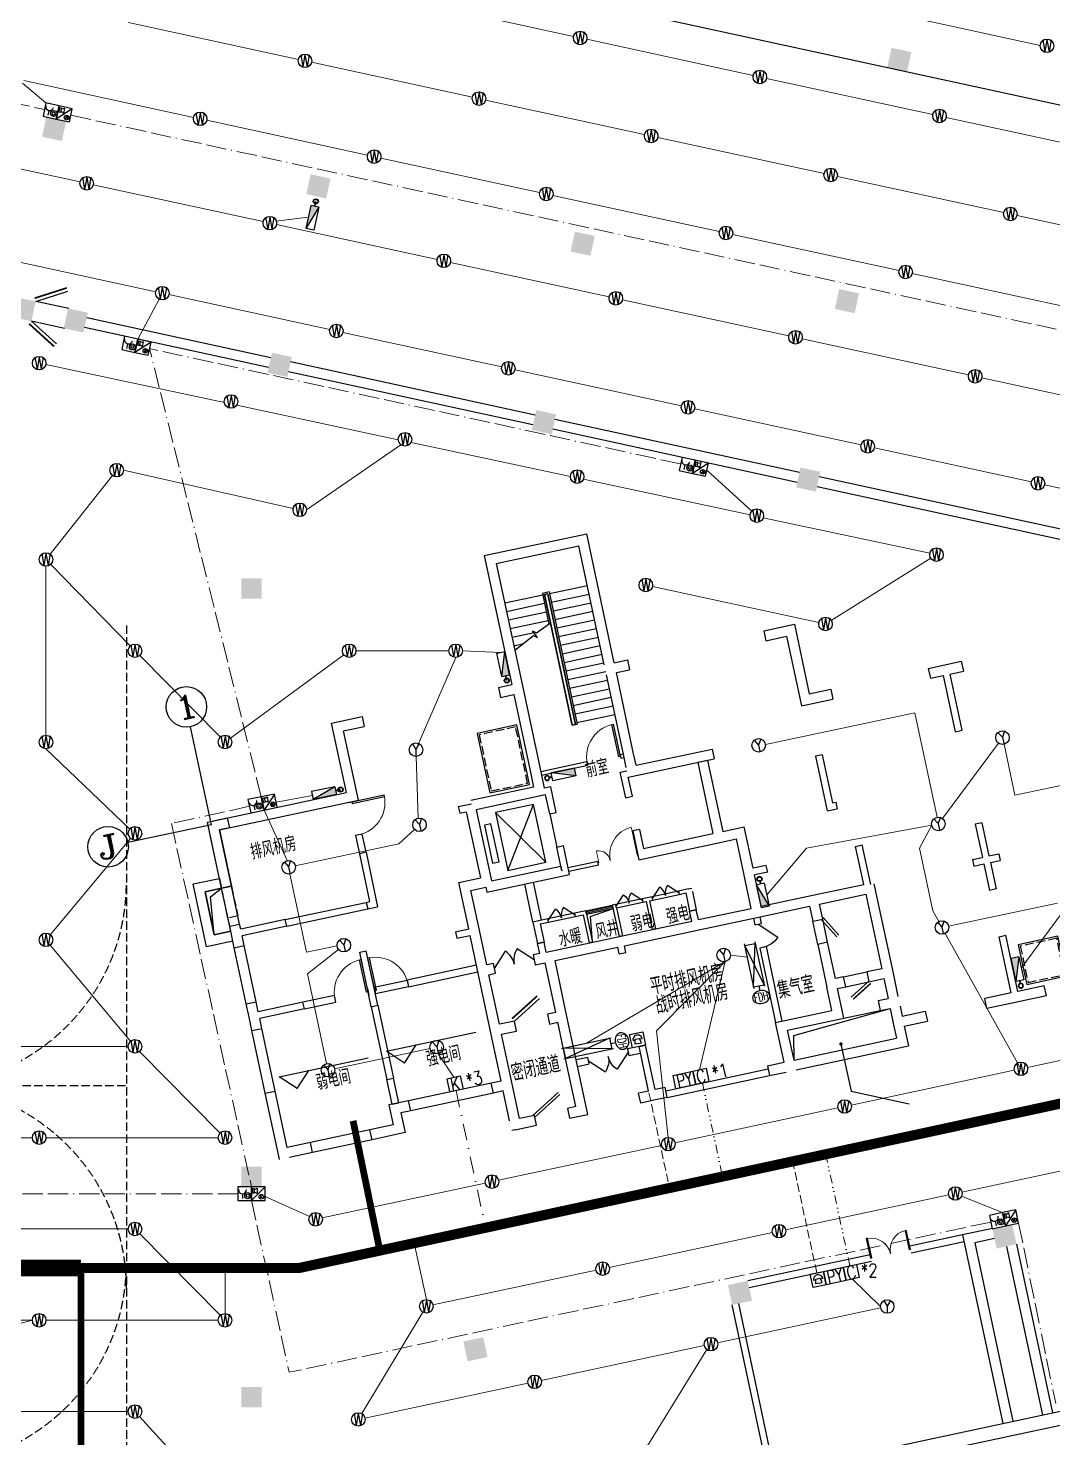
# Model space of a CAD drawing. Extents: x 791398 to 2325386, y -987887 to -518217.
# Drawn here: x 1583688 to 1613998, y -840374 to -798688 of the extents above; entities that cross this region are included whole.
import ezdxf
from ezdxf.enums import TextEntityAlignment as Align

# ---------------------------------------------------------------- set-up
doc = ezdxf.new("R2010")
doc.units = 0
doc.header["$LTSCALE"] = 1000
doc.header["$MEASUREMENT"] = 0
for name, pattern in [('ACAD_ISO11W100', [33.5, 12, -3, 12, -3, 0.5, -3]), ('BORDER', [1.75, 0.5, -0.25, 0.5, -0.25, 0, -0.25]), ('DASH', [0.35, 0.25, -0.1]), ('DASHDOT', [1, 0.5, -0.25, 0, -0.25]), ('DASHEDX2', [1.5, 1, -0.5]), ('DIVIDE2', [0.625, 0.25, -0.125, 0, -0.125, 0, -0.125]), ('常规', [10, 10, 0])]:
    doc.linetypes.add(name, pattern=pattern)
for name, color, linetype in [('AXIS', 3, 'Continuous'), ('AXIS_TEXT', 7, 'Continuous'), ('COLUMN', 9, 'Continuous'), ('DIM_ELEV', 3, 'Continuous'), ('DIM_LEAD', 3, 'Continuous'), ('JPS-X', 1, 'BORDER'), ('JPS-XHS', 7, 'Continuous'), ('K-排风', 2, 'Continuous'), ('K-防火阀', 7, 'Continuous'), ('LVTRY', 6, 'Continuous'), ('PS房间字', 3, 'Continuous'), ('RD-equip', 3, 'Continuous'), ('STAIR', 9, 'Continuous'), ('STAIRS', 9, 'Continuous'), ('WALL', 8, 'Continuous'), ('WINDOW', 8, 'Continuous'), ('ZS房间字', 6, 'Continuous'), ('行车方向', 191, 'Continuous')]:
    doc.layers.add(name, color=color, linetype=linetype)
doc.layers.add('RD-line', color=2, linetype='Continuous', lineweight=0)
doc.styles.add('_TCH_AXIS', font='COMPLEX', dxfattribs={"bigfont": 'GBCBIG'})
doc.styles.add('_TCH_DIM', font='SIMPLEX', dxfattribs={"bigfont": 'GBCBIG'})
doc.styles.add('_TEL_DIM', font='SIMPLEX', dxfattribs={"width": 0.8, "height": 3.5, "bigfont": 'HZTXT'})
doc.styles.add('COMPLEX', font='COMPLEX')
doc.styles.add('FS1', font='txt4', dxfattribs={"width": 0.8, "bigfont": 'fstxt'})
doc.styles.add('K-KHZ', font='tjromans.shx', dxfattribs={"width": 0.8, "bigfont": 'tjhztxt.shx'})
doc.styles.get("Standard").update_dxf_attribs({"font": 'gbenor.shx', "bigfont": 'gbcbig.shx'})
doc.styles.add('TEXT', font='tjromans.shx', dxfattribs={"width": 0.8, "height": 400, "bigfont": 'tjhztxt.shx'})
doc.linetypes.add('BRA', pattern='A,2.8,-0.1,["B",_TEL_DIM,S=0.07,R=0,X=0,Y=-0.12],-0.25', length=3.15)

# ---------------------------------------------------------------- blocks, each defined once
blk = doc.blocks.new('DXHS')
at = {"layer": 'JPS-XHS'}
blk.add_hatch(color=256, dxfattribs=at).paths.add_polyline_path([(-350, 240), (-350, 0), (350, 0)])
at = {"layer": 'JPS-XHS', "linetype": 'Continuous'}
for p, q in [((-350, 240), (-350, 0)), ((-350, 240), (350, 240)), ((-350, 0), (350, 0)), ((350, 240), (350, 0))]:
    blk.add_line(p, q, dxfattribs=at)
at = {"layer": 'JPS-XHS'}
blk.add_line((-350, 240), (350, 0), dxfattribs=at)
blk = doc.blocks.new('FF')
at = {"linetype": 'Continuous'}
for radius in [75, 60]:
    blk.add_circle((0, 0), radius, dxfattribs=at)
blk = doc.blocks.new('xxhhsss')
at = {"layer": 'JPS-X', "const_width": 50}
for points in [[(127006, -105623), (127038, -105476)], [(132654, -119499), (132685, -119645)], [(127623, -122903), (127770, -122871)]]:
    blk.add_lwpolyline(points, dxfattribs=at)
at = {"layer": 'JPS-X'}
for p, rotation in [((127038, -105476), 257.7513756366785), ((132685, -119645), 102.0402100864861), ((127770, -122871), 12.04021007857142)]:
    blk.add_blockref('FF', p, dxfattribs=dict(at, rotation=rotation))
at = {"layer": 'JPS-XHS'}
for p, rotation in [((126815, -105939), 257.7513756366785), ((132698, -119131), 102.0402100864861)]:
    blk.add_blockref('DXHS', p, dxfattribs=dict(at, rotation=rotation))
at = {"layer": 'JPS-XHS', "xscale": -1, "rotation": 12.0402100785714}
blk.add_blockref('DXHS', (127306, -123093), dxfattribs=at)
blk = doc.blocks.new('_FZH')
blk.add_solid([(-0.5, -0.5), (0.5, -0.5), (-0.5, 0.5), (0.5, 0.5)])
blk = doc.blocks.new('_AXISO')
blk.add_circle((0, 0), 0.5)
at = {"layer": 'AXIS_TEXT', "style": 'COMPLEX', "width": 1.041667}
blk.add_attdef('A', text='', height=0.56, dxfattribs=at).set_placement((-0.25, -0.28), (0.25, -0.28), align=Align.FIT)
blk = doc.blocks.new('$DorLib2D$00000116')
at = {"color": 0}
for p, q in [((-0.5, 0), (-0.146, 0.354)), ((0.5, 0), (0.146, 0.354))]:
    blk.add_line(p, q, dxfattribs=at)
for centre, start, end in [((-0.5, 0), 0, 45), ((0.5, 0), 135, 180)]:
    blk.add_arc(centre, 0.5, start, end, dxfattribs=at)
blk = doc.blocks.new('$WINLIB2D$00000001')
for p, q in [((-0.5, 0.5), (0.5, 0.5)), ((-0.5, 0.5), (-0.5, -0.5)), ((0.5, 0.167), (-0.5, 0.167)), ((0.5, -0.5), (0.5, 0.5)), ((0.5, -0.167), (-0.5, -0.167)), ((-0.5, -0.5), (0.5, -0.5))]:
    blk.add_line(p, q)
blk = doc.blocks.new('$DorLib2D$00000001')
for p, q in [((0.45, 0.975), (0.5, 0.975)), ((0.45, 0), (0.45, 0.975)), ((0.5, 0), (0.5, 0.975)), ((0.5, 0), (0.45, 0))]:
    blk.add_line(p, q)
at = {"lineweight": 13}
blk.add_arc((0.475, 0), 0.975, 91.4693, 180, dxfattribs=at)
blk = doc.blocks.new('$DorLib2D$00000025')
at = {"const_width": 0.02}
for points in [[(0.481, -0.001), (0.481, 0.691)], [(-0.481, 0.001), (-0.481, 0.308)]]:
    blk.add_lwpolyline(points, dxfattribs=at)
at = {"lineweight": 13}
for centre, radius, start, end in [((0.505, -0.002), 0.699, 91.9397, 179.7238), ((-0.501, 0.003), 0.307, 359.7899, 85.7508)]:
    blk.add_arc(centre, radius, start, end, dxfattribs=at)
blk = doc.blocks.new('$DorLib2D$00000179')
at = {"color": 0}
for p, q in [((-0.54, 0.169), (0.326, 0.669)), ((-0.5, 0.1), (0.366, 0.6))]:
    blk.add_line(p, q, dxfattribs=at)
blk = doc.blocks.new('$DorLib2D$00000114')
at = {"color": 0}
blk.add_line((0.5, 0), (-0.207, 0.707), dxfattribs=at)
blk.add_arc((0.5, 0), 1, 135, 180, dxfattribs=at)
blk = doc.blocks.new('$DorLib2D$00000190')
at = {"color": 0}
blk.add_line((-0.5, 0.187), (0.366, 0.687), dxfattribs=at)
at = {"color": 0, "const_width": 0.0625}
blk.add_lwpolyline([(-0.562, 0.296), (0.304, 0.796)], dxfattribs=at)
blk = doc.blocks.new('$DorLib2D$00000180')
at = {"color": 0}
for p, q in [((-0.557, 0.242), (0.309, 0.742)), ((-0.5, 0.143), (0.366, 0.643))]:
    blk.add_line(p, q, dxfattribs=at)
blk = doc.blocks.new('$DorLib2D$00000191')
at = {"color": 0}
blk.add_line((-0.5, 0.15), (0.366, 0.65), dxfattribs=at)
at = {"color": 0, "const_width": 0.05}
blk.add_lwpolyline([(-0.55, 0.237), (0.316, 0.737)], dxfattribs=at)
blk = doc.blocks.new('yy')
at = {"layer": 'RD-equip'}
blk.add_circle((0, 0), 200, dxfattribs=at)
at = {"layer": 'RD-equip', "color": 4, "style": 'FS1', "width": 0.8}
blk.add_attdef('Y', text='', height=360, dxfattribs=at).set_placement((0, 0), align=Align.MIDDLE)
blk = doc.blocks.new('sadadfadsada')
for p, q in [((-400, 400), (-400, 0)), ((0, 400), (-400, 400)), ((-400, 0), (0, 0)), ((-268, 200), (-268, 60)), ((400, 400), (0, 400)), ((400, 400), (0, 0)), ((0, 400), (0, 0)), ((0, 0), (0, 400)), ((0, 0), (400, 0)), ((33, 346, 0), (33, 226, 0)), ((92, 346, 0), (33, 346, 0)), ((33, 226, 0), (92, 226, 0)), ((92, 326, 0), (172, 366, 0)), ((92, 226, 0), (92, 346, 0)), ((172, 206, 0), (92, 246, 0)), ((172, 366, 0), (172, 206, 0)), ((242, 159), (338, 64)), ((242, 64), (338, 159)), ((400, 0), (400, 400))]:
    blk.add_line(p, q)
for centre, radius in [((-109, 144), 90.3), ((-109, 144), 45.2), ((290, 111), 67.6)]:
    blk.add_circle(centre, radius)
blk.add_arc((-268, 320), 120, 180, 0)
at = {"flags": 9}
for p in [(-200, 400), (200, 400)]:
    blk.add_attdef('A', p, '', height=0.008, dxfattribs=at)
blk = doc.blocks.new('adfarq2daasdfwqdf')
at = {"color": 4}
for p, q in [((-73, 0), (-139, 0)), ((-94, -112), (-67, 29)), ((-67, 29), (62, 29)), ((94, -112), (62, 29)), ((139, 0), (71, 0)), ((0, -112), (-94, -112)), ((0, -112), (94, -112))]:
    blk.add_line(p, q, dxfattribs=at)
blk.add_ellipse((0, 0), major_axis=(98.3, 98.3), ratio=1, start_param=5.497787, end_param=8.63938, dxfattribs=at)
at = {"layer": 'RD-equip'}
blk.add_lwpolyline([(-201, 200), (199, 200), (199, -200), (-201, -200)], close=True, dxfattribs=at)
blk = doc.blocks.new('YYY')
at = {"layer": 'RD-equip'}
blk.add_circle((0, 0), 200, dxfattribs=at)
at = {"layer": 'RD-equip', "color": 4, "style": 'FS1', "width": 0.8}
blk.add_attdef('Y', text='', height=360, dxfattribs=at).set_placement((0, 0), align=Align.MIDDLE)
blk = doc.blocks.new('YYYY')
at = {"layer": 'RD-equip'}
blk.add_blockref('yy', (0, 0), dxfattribs=at).add_auto_attribs({'Y': 'Y'})
blk = doc.blocks.new('KZMK')
at = {"layer": 'RD-equip'}
blk.add_lwpolyline([(-200, 400), (200, 400), (200, 0), (-200, 0)], close=True, dxfattribs=at)
at = {"layer": 'RD-equip', "color": 4, "style": 'FS1', "width": 0.8}
blk.add_attdef('C', text='', height=400, dxfattribs=at).set_placement((0, 200), align=Align.MIDDLE)
blk = doc.blocks.new('FI1250K')
at = {"layer": 'K-防火阀'}
for p, q in [((0, -50), (0, 1300)), ((160, 1250), (160, 1400)), ((320, -50), (320, 1300)), ((320, 1250), (0, 0)), ((0, 1250), (320, 0)), ((0, 1250), (320, 1250)), ((0, 0), (320, 0))]:
    blk.add_line(p, q, dxfattribs=at)
at = {"layer": 'K-防火阀', "const_width": 25}
blk.add_lwpolyline([(148, 625, 1), (172, 625, 1)], format="xyb", close=True, dxfattribs=at)
at = {"layer": 'K-防火阀'}
blk.add_ellipse((160, 1590), major_axis=(255, 0), ratio=0.74203, dxfattribs=at)
at = {"layer": 'K-防火阀', "style": 'K-KHZ', "width": 0.65, "flags": 4}
blk.add_attdef('F', text='', height=250, dxfattribs=at).set_placement((160, 1470), align=Align.CENTER)
blk = doc.blocks.new('FI1400K')
at = {"layer": 'K-防火阀'}
for p, q in [((0, -50), (0, 1450)), ((320, 1400), (0, 0)), ((0, 1400), (320, 0)), ((0, 1400), (320, 1400)), ((160, 1400), (160, 1550)), ((320, -50), (320, 1450)), ((0, 0), (320, 0))]:
    blk.add_line(p, q, dxfattribs=at)
at = {"layer": 'K-防火阀', "const_width": 25}
blk.add_lwpolyline([(148, 705, 1), (172, 705, 1)], format="xyb", close=True, dxfattribs=at)
at = {"layer": 'K-防火阀'}
blk.add_ellipse((160, 1740), major_axis=(255, 0), ratio=0.74203, dxfattribs=at)
at = {"layer": 'K-防火阀', "style": 'K-KHZ', "width": 0.65, "flags": 4}
blk.add_attdef('F', text='', height=250, dxfattribs=at).set_placement((160, 1620), align=Align.CENTER)
blk = doc.blocks.new('$DorLib2D$00000002')
for p, q in [((-0.5, 0), (-0.5, 0.4875)), ((-0.475, 0.4875), (-0.5, 0.4875)), ((-0.475, 0), (-0.475, 0.4875)), ((0.475, 0), (0.475, 0.4875)), ((0.475, 0.4875), (0.5, 0.4875)), ((0.5, 0), (0.5, 0.4875)), ((-0.5, 0), (-0.475, 0)), ((0.5, 0), (0.475, 0))]:
    blk.add_line(p, q)
at = {"lineweight": 13}
for centre, start, end in [((-0.4875, 0), 0, 88.53072), ((0.4875, 0), 91.46928, 180)]:
    blk.add_arc(centre, 0.4875, start, end, dxfattribs=at)

msp = doc.modelspace()

# ---------------------------------------------------------------- linework, layer by layer
for p, q in [((1584887, -806980), (1583910, -806768)), ((1584887, -806980), (1583910, -806768)), ((1584760, -807567), (1583783, -807354)), ((1584760, -807567), (1583783, -807354)), ((1607817, -827967), (1608892, -827738)), ((1607817, -827967), (1608892, -827738))]:
    msp.add_line(p, q)
msp.add_lwpolyline([(1606342, -829202), (1606333, -828476), (1609186, -827675)])
msp.add_lwpolyline([(1606342, -829202), (1606333, -828476), (1609186, -827675)])
at = {"layer": 'AXIS'}
for q in [(1588493, -819346), (1586638, -822771)]:
    msp.add_line((1589111, -822243), q, dxfattribs=at)
at = {"layer": 'DIM_ELEV'}
for p, q in [((1594285, -828945), (1596926, -828382)), ((1591108, -829698), (1593749, -829135)), ((1594819, -829291), (1594285, -828945)), ((1594819, -829291), (1595165, -828757)), ((1591642, -830044), (1591988, -829510)), ((1591642, -830044), (1591108, -829698))]:
    msp.add_line(p, q, dxfattribs=at)
at = {"layer": 'DIM_LEAD'}
for p, q in [((1607732, -828730), (1608030, -830126)), ((1608030, -830126), (1609749, -830499))]:
    msp.add_line(p, q, dxfattribs=at)
at = {"layer": 'DIM_LEAD', "const_width": 50}
msp.add_lwpolyline([(1607732, -828705, 1), (1607732, -828755, 1)], format="xyb", close=True, dxfattribs=at)
at = {"layer": 'JPS-X', "const_width": 50}
for points in [[(1599115, -820846), (1599188, -820830)], [(1605338, -823920), (1605354, -823994)], [(1613035, -826931), (1613020, -826858)]]:
    msp.add_lwpolyline(points, dxfattribs=at)
at = {"layer": 'LVTRY'}
msp.add_lwpolyline([(1600384, -825718), (1600322, -824958), (1600989, -824720)], dxfattribs=at)
at = {"layer": 'RD-equip'}
for points in [[(1602765, -829659), (1603351, -829532), (1603436, -829923), (1602850, -830050)], [(1607212, -835455), (1607798, -835330), (1607882, -835721), (1607295, -835847)]]:
    msp.add_lwpolyline(points, close=True, dxfattribs=at)
at = {"layer": 'RD-line', "linetype": 'ACAD_ISO11W100', "ltscale": 0.05}
for p, q in [((1553680, -794475), (1584170, -801094)), ((1584952, -801264), (1615442, -807883)), ((1602987, -811575), (1587281, -808165)), ((1590580, -821419), (1587281, -808165)), ((1590231, -821698), (1587927, -822211)), ((1587927, -822211), (1590294, -832956)), ((1589894, -833156), (1572294, -833156)), ((1590294, -833356), (1591412, -838437)), ((1612162, -833994), (1591412, -838437)), ((1612986, -834022), (1614083, -839363))]:
    msp.add_line(p, q, dxfattribs=at)
at = {"layer": 'RD-line'}
for p, q in [((1599820, -798932), (1595121, -797912)), ((1613624, -799200), (1608697, -798124)), ((1586657, -798519), (1591681, -799610)), ((1605135, -800086), (1600211, -799017)), ((1592072, -799695), (1596829, -800728)), ((1583517, -800316), (1584212, -800899)), ((1588580, -801325), (1583556, -800234)), ((1610450, -801240), (1605525, -800171)), ((1597220, -800813), (1601919, -801833)), ((1593728, -802442), (1588971, -801410)), ((1615484, -802333), (1610840, -801325)), ((1602310, -801918), (1607234, -802987)), ((1580619, -802234), (1585224, -803234)), ((1598818, -803547), (1594119, -802527)), ((1607625, -803071), (1612549, -804140)), ((1585615, -803319), (1590639, -804409)), ((1604133, -804701), (1599209, -803632)), ((1591973, -804272), (1591026, -804395)), ((1591030, -804494), (1595787, -805527)), ((1612940, -804225), (1617583, -805233)), ((1609448, -805855), (1604524, -804786)), ((1587460, -806482), (1582436, -805391)), ((1596178, -805612), (1600877, -806632)), ((1614482, -806948), (1609839, -805940)), ((1592608, -807600), (1587851, -806567)), ((1586933, -807885), (1587562, -806701)), ((1601268, -806717), (1606192, -807786)), ((1597698, -808705), (1592999, -807685)), ((1606583, -807871), (1611507, -808940)), ((1584209, -808634), (1589492, -809762)), ((1603013, -809859), (1598089, -808790)), ((1611898, -809024), (1616541, -810033)), ((1589856, -809839), (1594637, -810860)), ((1608328, -811012), (1603404, -809943)), ((1591922, -812933), (1594713, -811007)), ((1595013, -810941), (1599727, -811947)), ((1613363, -812105), (1608719, -811097)), ((1586183, -811914), (1584337, -814242)), ((1586507, -811758), (1591527, -812889)), ((1600111, -812029), (1605043, -813082)), ((1603766, -811762), (1605094, -812971)), ((1618345, -813187), (1613754, -812190)), ((1605432, -813165), (1610361, -814217)), ((1584353, -814542), (1586707, -816956)), ((1610387, -814365), (1607444, -816204)), ((1584213, -819599), (1584213, -814599)), ((1607079, -816267), (1602156, -815198)), ((1586987, -817241), (1589373, -819657)), ((1589674, -819681), (1593023, -817218)), ((1593384, -817099), (1596135, -817099)), ((1595158, -820025), (1596335, -817299)), ((1610733, -822059), (1612389, -819827)), ((1586691, -822374), (1584213, -819999)), ((1584341, -825496), (1586718, -822653)), ((1614139, -824559), (1610915, -825242)), ((1614376, -824713), (1613064, -826490)), ((1584341, -825803), (1586718, -828646)), ((1610817, -825459), (1613054, -829464)), ((1604460, -826105), (1604978, -826161)), ((1604302, -826293), (1600202, -828702)), ((1602273, -828335), (1604302, -826293)), ((1603547, -829490), (1604302, -826293)), ((1602622, -831489), (1602273, -828335)), ((1618075, -828393), (1613250, -829422)), ((1586647, -828799), (1581547, -828799)), ((1586979, -828949), (1589363, -831367)), ((1595815, -829016), (1596276, -829713)), ((1612859, -829505), (1608034, -830534)), ((1607643, -830618), (1602818, -831647)), ((1578713, -831499), (1583813, -831499)), ((1584213, -831499), (1589313, -831499)), ((1602427, -831730), (1597602, -832759)), ((1611309, -833108), (1616134, -832079)), ((1597211, -832843), (1592386, -833872)), ((1606093, -834220), (1610918, -833191)), ((1612511, -833715), (1611299, -833224)), ((1586647, -834199), (1581547, -834199)), ((1586987, -834341), (1589373, -836757)), ((1600877, -835333), (1605702, -834304)), ((1595466, -836287), (1595105, -834618)), ((1589513, -836699), (1589513, -835352)), ((1595661, -836445), (1600486, -835416)), ((1608077, -835679), (1608900, -836493)), ((1608905, -836535), (1604080, -837564)), ((1583034, -837106), (1583813, -836899)), ((1583153, -836899), (1583813, -836899)), ((1584213, -836899), (1589313, -836899)), ((1593555, -839659), (1595363, -836658)), ((1603689, -837647), (1598864, -838676)), ((1602004, -840614), (1603761, -837766)), ((1598473, -838760), (1593648, -839789)), ((1586647, -839599), (1581547, -839599)), ((1586981, -839747), (1589313, -842299))]:
    msp.add_line(p, q, dxfattribs=at)
at = {"layer": 'RD-line', "linetype": 'BRA'}
for p, q in [((1596535, -817099), (1597666, -817147)), ((1591023, -821577), (1592097, -821382)), ((1590664, -821810), (1591349, -823305)), ((1590694, -833236), (1592008, -833831))]:
    msp.add_line(p, q, dxfattribs=at)
at = {"layer": 'RD-line', "ltscale": 2}
for p, q in [((1605496, -819873), (1609917, -818933)), ((1610574, -822024), (1609917, -818933)), ((1612554, -819861), (1612875, -821373)), ((1595222, -822050), (1595164, -820225)), ((1616910, -820515), (1612875, -821373)), ((1594655, -822808), (1595116, -822381)), ((1610418, -822261), (1606714, -822940)), ((1610417, -822258), (1610052, -822939)), ((1591587, -823460), (1594655, -822808)), ((1606714, -822940), (1605544, -824311)), ((1610445, -824790), (1610052, -822939)), ((1591430, -823697), (1591923, -826015)), ((1610445, -824790), (1610623, -825109)), ((1592824, -825823), (1591923, -826015)), ((1591949, -826649), (1592866, -825930)), ((1592515, -829309), (1591949, -826649)), ((1595578, -828862), (1592752, -829463))]:
    msp.add_line(p, q, dxfattribs=at)
at = {"layer": 'RD-line', "linetype": 'DASH'}
for p, q in [((1601757, -828800), (1602661, -832987)), ((1607016, -835497), (1606304, -832200))]:
    msp.add_line(p, q, dxfattribs=at)
at = {"layer": 'RD-line', "linetype": 'DIVIDE2'}
for p, q in [((1603631, -829881), (1604229, -832648)), ((1607994, -835291), (1607281, -831989))]:
    msp.add_line(p, q, dxfattribs=at)
at = {"layer": 'RD-line', "linetype": 'DASHDOT'}
msp.add_line((1596344, -830108), (1597219, -834162), dxfattribs=at)
at = {"layer": 'RD-line', "linetype": 'DASHEDX2'}
for points, const_width in [([(1585253, -835352), (1591707, -835352), (1640427, -824832)], 300), ([(1593299, -830999), (1594090, -834837)], 200), ([(1508440, -835352), (1585253, -835352)], 500), ([(1585253, -835352), (1585253, -854737)], 200)]:
    msp.add_lwpolyline(points, dxfattribs=dict(at, const_width=const_width))
at = {"layer": 'STAIR'}
for p, q in [((1599095, -815359), (1598899, -815401)), ((1599095, -815359), (1599929, -819271)), ((1599105, -815408), (1600230, -815168)), ((1598910, -815450), (1597785, -815690)), ((1598964, -815704), (1597839, -815944)), ((1598899, -815401), (1599093, -816309)), ((1599159, -815663), (1600284, -815423)), ((1599214, -815917), (1600338, -815677)), ((1599018, -815959), (1597893, -816198)), ((1599072, -816213), (1597948, -816453)), ((1599268, -816171), (1600393, -815931)), ((1599322, -816425), (1600447, -816186)), ((1598651, -816569), (1598002, -816707)), ((1598607, -816514), (1598729, -816571)), ((1598756, -816702), (1598607, -816514)), ((1598729, -816571), (1599137, -816276)), ((1599376, -816680), (1600501, -816440)), ((1598304, -816908), (1598056, -816961)), ((1598082, -817085), (1598634, -816645)), ((1598634, -816645), (1598756, -816702)), ((1599431, -816934), (1600555, -816694)), ((1599485, -817188), (1600610, -816948)), ((1599539, -817443), (1600664, -817203)), ((1599593, -817697), (1600718, -817457)), ((1599648, -817951), (1600772, -817711)), ((1599702, -818205), (1600826, -817966)), ((1599756, -818460), (1600881, -818220)), ((1599810, -818714), (1600935, -818474)), ((1599864, -818968), (1600989, -818728)), ((1599919, -819223), (1601043, -818983)), ((1599880, -819282), (1599929, -819271)), ((1597876, -823595), (1598636, -821643)), ((1597511, -821883), (1599001, -823355)), ((1599115, -821925), (1599323, -822903)), ((1598875, -825069), (1598635, -823944)), ((1601848, -824435), (1601066, -824602)), ((1601087, -824699), (1601869, -824532)), ((1602924, -824205), (1602142, -824372)), ((1602163, -824470), (1602945, -824303)), ((1599844, -824862), (1599061, -825029)), ((1599082, -825127), (1599864, -824960)), ((1593919, -827046), (1594897, -826838)), ((1594938, -827033), (1593960, -827242))]:
    msp.add_line(p, q, dxfattribs=at)
for points in [[(1598145, -819294), (1596971, -819544), (1597347, -821305), (1598520, -821055)], [(1599001, -823355), (1598636, -821643), (1597511, -821883), (1597876, -823595)], [(1597618, -823343), (1597378, -822218), (1597183, -822260), (1597422, -823385)], [(1612977, -825793), (1613227, -826967), (1614401, -826716), (1614150, -825543)]]:
    msp.add_lwpolyline(points, close=True, dxfattribs=at)
at = {"layer": 'STAIR', "linetype": 'DASH'}
for points in [[(1598106, -819353), (1597030, -819583), (1597385, -821246), (1598461, -821016)], [(1589410, -824122), (1589703, -824060), (1589891, -824940), (1589597, -825003)], [(1613036, -825832), (1613265, -826907), (1614341, -826678), (1614112, -825602)]]:
    msp.add_lwpolyline(points, close=True, dxfattribs=at)
at = {"layer": 'STAIR'}
for points in [[(1589192, -825498), (1589086, -824374), (1589410, -824122)], [(1598875, -825069), (1598621, -825123), (1598381, -823998)]]:
    msp.add_lwpolyline(points, dxfattribs=at)
at = {"layer": 'STAIRS'}
msp.add_lwpolyline([(1499943, -776157), (1499943, -775849), (1500194, -775849), (1500194, -775249), (1500044, -775249), (1500044, -772999), (1499994, -772999), (1499994, -770449), (1500194, -770449), (1500194, -769849), (1499994, -769849), (1499994, -765117), (1500123, -765145), (1500251, -764558), (1635070, -793827), (1632652, -804968), (1583155, -794222), (1584428, -788359), (1571284, -785505), (1570011, -791369), (1499943, -776157), (1499943, -775849)], dxfattribs=at)
at = {"layer": 'WALL'}
for p, q in [((1590866, -808432), (1585421, -807250)), ((1590802, -808725), (1585357, -807543)), ((1598684, -810129), (1591452, -808559)), ((1598620, -810422), (1591388, -808852)), ((1606501, -811826), (1599270, -810256)), ((1606438, -812119), (1599206, -810549)), ((1614319, -813523), (1607088, -811953)), ((1614256, -813816), (1607024, -812247)), ((1597179, -814285), (1600210, -813639)), ((1599917, -813701), (1599917, -813701)), ((1601024, -817453), (1600210, -813639)), ((1600210, -813639), (1600210, -813639)), ((1597535, -814516), (1599980, -813995)), ((1600731, -817516), (1599980, -813995)), ((1597179, -814285), (1597992, -818100)), ((1597535, -814516), (1598306, -818135)), ((1598958, -815440), (1599056, -815419)), ((1599056, -815419), (1598958, -815440)), ((1599782, -819303), (1598958, -815440)), ((1598958, -815440), (1599782, -819303)), ((1599880, -819282), (1599056, -815419)), ((1599056, -815419), (1599880, -819282)), ((1605449, -816509), (1606354, -816316)), ((1605449, -816509), (1605512, -816803)), ((1606354, -816316), (1606792, -818370)), ((1605512, -816803), (1606123, -816672)), ((1606123, -816672), (1606561, -818726)), ((1601024, -817453), (1601415, -817370)), ((1601415, -817370), (1601478, -817663)), ((1610802, -817515), (1611291, -817410)), ((1611291, -817410), (1611353, -817704)), ((1600731, -817516), (1600731, -817516)), ((1600793, -817809), (1600793, -817809)), ((1601304, -820205), (1600793, -817809)), ((1601087, -817746), (1601478, -817663)), ((1601598, -820143), (1601087, -817746)), ((1610313, -817619), (1610802, -817515)), ((1610313, -817619), (1610375, -817912)), ((1610375, -817912), (1610767, -817829)), ((1611121, -819492), (1610767, -817829)), ((1610962, -817787), (1611353, -817704)), ((1611317, -819450), (1610962, -817787)), ((1597601, -818183), (1597992, -818100)), ((1597601, -818183), (1597664, -818477)), ((1598286, -818037), (1598286, -818037)), ((1598306, -818135), (1598859, -820727)), ((1606792, -818370), (1607428, -818234)), ((1607428, -818234), (1607490, -818528)), ((1597664, -818477), (1598055, -818393)), ((1598055, -818393), (1598566, -820789)), ((1598348, -818331), (1598348, -818331)), ((1606561, -818726), (1607490, -818528)), ((1592662, -819237), (1593567, -819044)), ((1593567, -819044), (1593629, -819337)), ((1593100, -821290), (1592662, -819237)), ((1593018, -819467), (1593629, -819337)), ((1593456, -821521), (1593018, -819467)), ((1599782, -819303), (1599880, -819282)), ((1599880, -819282), (1599782, -819303)), ((1611121, -819492), (1611317, -819450)), ((1600218, -820386), (1598849, -820678)), ((1600239, -820483), (1600218, -820386)), ((1601294, -820156), (1601196, -820177)), ((1601196, -820177), (1601217, -820275)), ((1601217, -820275), (1601315, -820254)), ((1601377, -820547), (1601304, -820205)), ((1601538, -820820), (1603983, -820298)), ((1601671, -820485), (1601598, -820143)), ((1601671, -820485), (1603920, -820005)), ((1603787, -820340), (1603494, -820403)), ((1603787, -820340), (1604235, -822443)), ((1603920, -820005), (1603983, -820298)), ((1607178, -820179), (1606982, -820221)), ((1606982, -820221), (1607327, -821835)), ((1607178, -820179), (1607480, -821597)), ((1598566, -820789), (1598639, -821132)), ((1598859, -820727), (1598953, -821167)), ((1598870, -820776), (1600239, -820483)), ((1601202, -820687), (1601398, -820645)), ((1601364, -821445), (1601202, -820687)), ((1601377, -820547), (1601377, -820547)), ((1603494, -820403), (1603942, -822505)), ((1598639, -821132), (1596781, -821528)), ((1599149, -821125), (1598953, -821167)), ((1599310, -821883), (1599149, -821125)), ((1601440, -820841), (1601538, -820820)), ((1601560, -821403), (1601440, -820841)), ((1601440, -820841), (1601440, -820841)), ((1589090, -822146), (1593100, -821290)), ((1589348, -822397), (1593456, -821521)), ((1593163, -821584), (1593358, -821542)), ((1596410, -821709), (1596801, -821626)), ((1598897, -821383), (1596941, -821800)), ((1598995, -821362), (1598897, -821383)), ((1599115, -821925), (1598995, -821362)), ((1601364, -821445), (1601560, -821403)), ((1607480, -821597), (1607578, -821577)), ((1607578, -821577), (1607620, -821772)), ((1596410, -821709), (1596452, -821905)), ((1596452, -821905), (1596648, -821863)), ((1596648, -821863), (1597065, -823819)), ((1596941, -821800), (1597379, -823854)), ((1599115, -821925), (1599310, -821883)), ((1607327, -821835), (1607620, -821772)), ((1588992, -822166), (1589090, -822146)), ((1589055, -822460), (1589055, -822460)), ((1589410, -824122), (1589055, -822460)), ((1589703, -824060), (1589348, -822397)), ((1601768, -822381), (1601573, -822423)), ((1601573, -822423), (1601755, -823279)), ((1601768, -822381), (1601888, -822944)), ((1604235, -822443), (1604871, -822307)), ((1605132, -823530), (1604871, -822307)), ((1611901, -822188), (1611705, -822230)), ((1611705, -822230), (1611914, -823208)), ((1611901, -822188), (1612110, -823166)), ((1593567, -822520), (1593371, -822562)), ((1593371, -822562), (1593486, -823100)), ((1593682, -823058), (1593567, -822520)), ((1599323, -822903), (1599519, -822861)), ((1599670, -823570), (1599519, -822861)), ((1601755, -823279), (1604200, -822757)), ((1601888, -822944), (1603942, -822505)), ((1604200, -822757), (1604640, -822663)), ((1604859, -823690), (1604640, -822663)), ((1608164, -822883), (1608359, -822841)), ((1608404, -824008), (1608164, -822883)), ((1608610, -824015), (1608359, -822841)), ((1593682, -823058), (1593486, -823100)), ((1593486, -823100), (1593788, -824518)), ((1593682, -823058), (1594026, -824672)), ((1599475, -823612), (1599323, -822903)), ((1601734, -823181), (1601714, -823083)), ((1611621, -823271), (1611914, -823208)), ((1611621, -823271), (1611662, -823466)), ((1612110, -823166), (1612403, -823104)), ((1612151, -823362), (1612445, -823299)), ((1612403, -823104), (1612445, -823299)), ((1597256, -824238), (1599701, -823717)), ((1597389, -823903), (1599443, -823465)), ((1599443, -823465), (1599475, -823612)), ((1600540, -823333), (1599660, -823521)), ((1599701, -823717), (1599670, -823570)), ((1599681, -823619), (1600561, -823431)), ((1600561, -823431), (1600540, -823333)), ((1605078, -824717), (1604859, -823690)), ((1605523, -823446), (1605132, -823530)), ((1605565, -823642), (1605174, -823725)), ((1605372, -824655), (1605174, -823725)), ((1605565, -823642), (1605523, -823446)), ((1611662, -823466), (1611956, -823404)), ((1611956, -823404), (1612123, -824186)), ((1612151, -823362), (1612318, -824144)), ((1588565, -823996), (1589346, -823829)), ((1588961, -825854), (1588565, -823996)), ((1588921, -824227), (1589409, -824123)), ((1589346, -823829), (1589409, -824123)), ((1589410, -824122), (1589703, -824060)), ((1589650, -825247), (1589410, -824122)), ((1589943, -825185), (1589703, -824060)), ((1596429, -823955), (1597065, -823819)), ((1596721, -825324), (1596429, -823955)), ((1596785, -824185), (1597225, -824092)), ((1597225, -824092), (1597256, -824238)), ((1597379, -823854), (1597389, -823903)), ((1603218, -824143), (1602924, -824205)), ((1603218, -824143), (1603315, -824122)), ((1607034, -824300), (1608404, -824008)), ((1608707, -823994), (1609271, -826635)), ((1612318, -824144), (1612123, -824186)), ((1589192, -825498), (1588921, -824227)), ((1591295, -825050), (1593691, -824539)), ((1593691, -824539), (1593788, -824518)), ((1593691, -824539), (1593732, -824734)), ((1597035, -825359), (1596785, -824185)), ((1602044, -824393), (1601848, -824435)), ((1601848, -824435), (1601869, -824532)), ((1601869, -824532), (1601967, -824512)), ((1601967, -824512), (1602144, -825343)), ((1602142, -824372), (1602044, -824393)), ((1602065, -824491), (1602163, -824470)), ((1602065, -824491), (1602242, -825322)), ((1602163, -824470), (1602142, -824372)), ((1602924, -824205), (1602945, -824303)), ((1602945, -824303), (1603141, -824261)), ((1603141, -824261), (1603255, -824799)), ((1603336, -824220), (1603451, -824757)), ((1603336, -824220), (1603336, -824220)), ((1605372, -824655), (1607034, -824300)), ((1607097, -824593), (1608466, -824301)), ((1608466, -824301), (1608936, -826502)), ((1591336, -825245), (1593732, -824734)), ((1593732, -824734), (1594026, -824672)), ((1600186, -824789), (1599844, -824862)), ((1599844, -824862), (1599864, -824960)), ((1599864, -824960), (1600109, -824908)), ((1600109, -824908), (1600286, -825739)), ((1600186, -824789), (1600384, -825718)), ((1600207, -824887), (1600186, -824789)), ((1601066, -824602), (1600968, -824622)), ((1600989, -824720), (1600968, -824622)), ((1600968, -824622), (1601166, -825551)), ((1601087, -824699), (1601066, -824602)), ((1601087, -824699), (1601264, -825531)), ((1603451, -824757), (1603255, -824799)), ((1603255, -824799), (1603451, -824757)), ((1603318, -825093), (1603255, -824799)), ((1603514, -825051), (1603451, -824757)), ((1603514, -825051), (1605078, -824717)), ((1603576, -825344), (1605337, -824969)), ((1605337, -824969), (1606804, -824656)), ((1605378, -825164), (1605337, -824969)), ((1606804, -824656), (1606897, -825096)), ((1607191, -825033), (1607097, -824593)), ((1589681, -825394), (1589192, -825498)), ((1589650, -825247), (1589943, -825185)), ((1589702, -825492), (1589650, -825247)), ((1589743, -825687), (1589681, -825394)), ((1589974, -825331), (1589943, -825185)), ((1591295, -825050), (1589974, -825331)), ((1591336, -825245), (1590016, -825527)), ((1591336, -825245), (1591295, -825050)), ((1596330, -825407), (1596721, -825324)), ((1597254, -826386), (1597035, -825359)), ((1599061, -825029), (1598621, -825123)), ((1598621, -825123), (1598757, -825759)), ((1598837, -825179), (1599082, -825127)), ((1598837, -825179), (1598952, -825717)), ((1599082, -825127), (1599061, -825029)), ((1601264, -825531), (1603318, -825093)), ((1601327, -825824), (1603576, -825344)), ((1602242, -825322), (1602144, -825343)), ((1605141, -825010), (1605183, -825206)), ((1605183, -825206), (1605378, -825164)), ((1606897, -825096), (1607191, -825033)), ((1589743, -825687), (1588961, -825854)), ((1589785, -825883), (1589702, -825492)), ((1590079, -825820), (1590016, -825527)), ((1596330, -825407), (1596372, -825603)), ((1596372, -825603), (1596763, -825519)), ((1596971, -826497), (1596763, -825519)), ((1598952, -825717), (1598757, -825759)), ((1598757, -825759), (1598952, -825717)), ((1598819, -826052), (1598757, -825759)), ((1599015, -826010), (1598952, -825717)), ((1599015, -826010), (1601264, -825531)), ((1600384, -825718), (1600286, -825739)), ((1601264, -825531), (1601166, -825551)), ((1607337, -825718), (1607043, -825781)), ((1607043, -825781), (1607315, -827052)), ((1607566, -826794), (1607337, -825718)), ((1612415, -825555), (1612610, -825513)), ((1612769, -827218), (1612415, -825555)), ((1612965, -827176), (1612610, -825513)), ((1589785, -825883), (1590079, -825820)), ((1590140, -827545), (1589785, -825883)), ((1590433, -827483), (1590079, -825820)), ((1593494, -826012), (1593689, -825970)), ((1593838, -827626), (1593494, -826012)), ((1594033, -827584), (1593689, -825970)), ((1598819, -826052), (1598624, -826094)), ((1598624, -826094), (1598686, -826387)), ((1599015, -826010), (1599015, -826010)), ((1599273, -826262), (1601131, -825866)), ((1601173, -826061), (1601131, -825866)), ((1601173, -826061), (1601368, -826020)), ((1601368, -826020), (1601327, -825824)), ((1605524, -825849), (1605329, -825891)), ((1605329, -825891), (1605798, -828091)), ((1605994, -828049), (1605524, -825849)), ((1596951, -826400), (1594897, -826838)), ((1594938, -827033), (1596992, -826595)), ((1596992, -826595), (1596951, -826400)), ((1597347, -828258), (1596971, -826497)), ((1597450, -826344), (1597254, -826386)), ((1597317, -826679), (1597513, -826638)), ((1597513, -826638), (1597450, -826344)), ((1598686, -826387), (1598882, -826346)), ((1598882, -826346), (1598980, -826325)), ((1599292, -827792), (1598980, -826325)), ((1599596, -827778), (1599273, -826262)), ((1608936, -826502), (1608495, -826596)), ((1608495, -826596), (1608558, -826889)), ((1609271, -826635), (1609417, -827319)), ((1593919, -827046), (1593960, -827242)), ((1594897, -826838), (1594938, -827033)), ((1597630, -828146), (1597317, -826679)), ((1607461, -827737), (1607315, -827052)), ((1607811, -826742), (1607566, -826794)), ((1607629, -827087), (1607873, -827035)), ((1607873, -827035), (1607811, -826742)), ((1608558, -826889), (1608998, -826795)), ((1608998, -826795), (1609123, -827382)), ((1613747, -827009), (1612965, -827176)), ((1613810, -827303), (1613747, -827009)), ((1592745, -827297), (1591816, -827495)), ((1592787, -827492), (1592745, -827297)), ((1593723, -827088), (1593765, -827284)), ((1607817, -827967), (1607629, -827087)), ((1608830, -827445), (1609123, -827382)), ((1608830, -827445), (1608892, -827738)), ((1609417, -827319), (1609417, -827319)), ((1612769, -827218), (1611987, -827385)), ((1612049, -827678), (1611987, -827385)), ((1613810, -827303), (1612930, -827490)), ((1590140, -827545), (1590433, -827483)), ((1590223, -827937), (1590140, -827545)), ((1590496, -827776), (1590433, -827483)), ((1591816, -827495), (1590496, -827776)), ((1591858, -827690), (1590537, -827972)), ((1591858, -827690), (1591816, -827495)), ((1591858, -827690), (1592787, -827492)), ((1593838, -827626), (1594033, -827584)), ((1593838, -827626), (1594297, -829777)), ((1594033, -827584), (1594492, -829736)), ((1599292, -827792), (1599048, -827844)), ((1599048, -827844), (1599111, -828137)), ((1599899, -829196), (1599596, -827778)), ((1605798, -828091), (1607461, -827737)), ((1608892, -827738), (1609186, -827675)), ((1609186, -827675), (1609290, -828164)), ((1609479, -827613), (1609479, -827613)), ((1609479, -827613), (1609542, -827906)), ((1609542, -827906), (1610226, -827760)), ((1610226, -827760), (1610289, -828054)), ((1612930, -827490), (1612049, -827678)), ((1590307, -828328), (1590223, -827937)), ((1590307, -828328), (1590600, -828265)), ((1590600, -828265), (1590537, -827972)), ((1590996, -830124), (1590600, -828265)), ((1597681, -829823), (1597347, -828258)), ((1598070, -828052), (1597630, -828146)), ((1598133, -828346), (1598070, -828052)), ((1599111, -828137), (1599355, -828085)), ((1599605, -829259), (1599355, -828085)), ((1605798, -828091), (1605798, -828091)), ((1606048, -829265), (1605798, -828091)), ((1606154, -828322), (1607817, -827967)), ((1609290, -828164), (1609374, -828556)), ((1609604, -828200), (1610289, -828054)), ((1609604, -828200), (1609730, -828786)), ((1590703, -830186), (1590307, -828328)), ((1597692, -828440), (1598133, -828346)), ((1598016, -829956), (1597692, -828440)), ((1605861, -828385), (1605861, -828385)), ((1606342, -829202), (1606154, -828322)), ((1606342, -829202), (1609374, -828556)), ((1600241, -829123), (1599899, -829196)), ((1600283, -829319), (1600241, -829123)), ((1601757, -828800), (1601415, -828873)), ((1601415, -828873), (1601456, -829068)), ((1601456, -829068), (1601799, -828995)), ((1601757, -828800), (1601953, -828758)), ((1602039, -830120), (1601757, -828800)), ((1602234, -830078), (1601953, -828758)), ((1606404, -829496), (1609730, -828786)), ((1599887, -830579), (1599605, -829259)), ((1600243, -830810), (1599899, -829196)), ((1599940, -829392), (1600283, -829319)), ((1602548, -830114), (1605580, -829467)), ((1605559, -829369), (1606048, -829265)), ((1605559, -829369), (1605622, -829662)), ((1605622, -829662), (1606111, -829558)), ((1606111, -829558), (1606111, -829558)), ((1606404, -829496), (1606404, -829496)), ((1594297, -829777), (1594492, -829736)), ((1594453, -830511), (1594297, -829777)), ((1594649, -830469), (1594492, -829736)), ((1597387, -829885), (1594942, -830407)), ((1597681, -829823), (1597387, -829885)), ((1597450, -830179), (1597387, -829885)), ((1597974, -829760), (1597974, -829760)), ((1598224, -830934), (1598016, -829956)), ((1602590, -830309), (1605622, -829662)), ((1590703, -830186), (1590996, -830124)), ((1591099, -832044), (1590703, -830186)), ((1591351, -831786), (1590996, -830124)), ((1597450, -830179), (1595005, -830700)), ((1597743, -830116), (1597450, -830179)), ((1597931, -830996), (1597743, -830116)), ((1598037, -830053), (1598037, -830053)), ((1602039, -830120), (1601745, -830183)), ((1601808, -830476), (1601745, -830183)), ((1602199, -830393), (1601808, -830476)), ((1602590, -830309), (1602199, -830393)), ((1602528, -830016), (1602234, -830078)), ((1602590, -830309), (1602528, -830016)), ((1594942, -830407), (1594355, -830532)), ((1594355, -830532), (1594481, -831119)), ((1594453, -830511), (1594649, -830469)), ((1595005, -830700), (1594711, -830763)), ((1594711, -830763), (1594837, -831349)), ((1595005, -830700), (1594942, -830407)), ((1599887, -830579), (1599642, -830631)), ((1599642, -830631), (1599705, -830925)), ((1599705, -830925), (1600243, -830810)), ((1594481, -831119), (1593796, -831265)), ((1597931, -830996), (1597931, -830996)), ((1598091, -831269), (1598727, -831133)), ((1598664, -830840), (1598224, -830934)), ((1598287, -831227), (1598287, -831227)), ((1598727, -831133), (1598664, -830840)), ((1592036, -831640), (1591351, -831786)), ((1593796, -831265), (1592036, -831640)), ((1592098, -831933), (1592036, -831640)), ((1593859, -831558), (1592098, -831933)), ((1593859, -831558), (1593796, -831265)), ((1594837, -831349), (1593859, -831558)), ((1598091, -831269), (1597994, -831290)), ((1597994, -831290), (1597994, -831290)), ((1591120, -832142), (1591099, -832044)), ((1592098, -831933), (1591414, -832080)), ((1591414, -832080), (1591414, -832080)), ((1611331, -834375), (1609766, -834709)), ((1612211, -834188), (1611331, -834375)), ((1611331, -834375), (1612520, -839950)), ((1612273, -834481), (1611687, -834606)), ((1608592, -834959), (1604974, -835731)), ((1609808, -834905), (1611372, -834571)), ((1611687, -834606), (1612813, -839887)), ((1612629, -834712), (1613693, -839700)), ((1612923, -834649), (1613987, -839637)), ((1605015, -835927), (1608634, -835155)), ((1590494, -844648), (1629146, -836404)), ((1605576, -841431), (1604512, -836443)), ((1605771, -841389), (1604708, -836401)), ((1590494, -845057), (1629034, -836837))]:
    msp.add_line(p, q, dxfattribs=at)
for points in [[(1589642, -822335), (1589348, -822397), (1589703, -824060), (1589410, -824122), (1588992, -822166), (1589579, -822041)], [(1589681, -825394), (1589410, -824122), (1588921, -824227), (1589192, -825498)]]:
    msp.add_lwpolyline(points, close=True, dxfattribs=at)
at = {"layer": 'WINDOW'}
for p, q in [((1607043, -825781, 150), (1606897, -825096, 150)), ((1607337, -825718, 150), (1607191, -825033, 150)), ((1607811, -826742, 150), (1608495, -826596, 150)), ((1607873, -827035, 150), (1608558, -826889, 150))]:
    msp.add_line(p, q, dxfattribs=at)
at = {"layer": '行车方向', "linetype": 'DASH'}
for p, q in [((1586594, -816350), (1586594, -853312)), ((1546416, -829956), (1586594, -829956)), ((1586594, -835956), (1586594, -835956))]:
    msp.add_line(p, q, dxfattribs=at)
for centre, start, end in [((1580594, -823956), 270, 0), ((1580594, -835956), 0, 90), ((1580594, -835206), 270, 0)]:
    msp.add_arc(centre, 6000, start, end, dxfattribs=at)

# ---------------------------------------------------------------- block references
at = {"layer": 'AXIS'}
ref = msp.add_blockref('_AXISO', (1588368, -818759), dxfattribs=dict(at, xscale=1200, yscale=1200, zscale=1200))
ref.add_attrib('A', '1', dxfattribs={"layer": 'AXIS_TEXT', "height": 679, "rotation": 12.0402, "style": '_TCH_AXIS', "width": 2.333333}).set_placement((1588107, -819162), (1588771, -819020), align=Align.FIT)
ref = msp.add_blockref('_AXISO', (1586051, -822896), dxfattribs=dict(at, xscale=1200, yscale=1200, zscale=1200))
ref.add_attrib('A', 'J', dxfattribs={"layer": 'AXIS_TEXT', "height": 679, "rotation": 12.0402, "style": '_TCH_AXIS', "width": 1.909091}).set_placement((1585790, -823299), (1586454, -823157), align=Align.FIT)
at = {"layer": 'COLUMN'}
for p, xscale, yscale, zscale, rotation in [((1609457, -799625), 599.9999999999687, 600.0000000000824, 600.0000000000824, 347.7513756325577), ((1584455, -801668), 599.9999999999441, 600.0000000000824, 600.0000000000824, 347.7513756325686), ((1592273, -803365), 600.0000000001469, 599.9999999999193, 599.9999999999193, 347.7513756325841), ((1600091, -805062), 599.9999999999193, 599.9999999999193, 599.9999999999193, 347.7513756325794), ((1583431, -806971), 850.0000000766427, 599.9999996926384, 599.9999996926384, 347.7513756498777), ((1607908, -806759), 600.0000000001469, 599.9999999999687, 599.9999999999687, 347.7513756325841), ((1585096, -807332), 599.9999999999193, 599.9999999999193, 599.9999999999193, 77.75137563257944), ((1591127, -808642), 600.0000000001716, 599.9999999999687, 599.9999999999687, 347.7513756325733), ((1598945, -810339), 599.9999999999687, 600.0000000001962, 600.0000000001962, 347.7513756325577), ((1606763, -812036), 599.9999999999441, 599.9999999999193, 599.9999999999193, 347.7513756325686), ((1590294, -815256), 600, 600, 600, 359.9999999999), ((1590294, -832656), 600, 600, 600, 359.9999999999), ((1612567, -834418), 599.9999999998892, 600.0000000000515, 600.0000000000515, 12.04021007864898), ((1604743, -836087), 599.9999999998892, 600.000000000003, 600.000000000003, 12.04021007864898), ((1596919, -837756), 600.0000000003203, 600.0000000000515, 600.0000000000515, 12.04021007862883), ((1590294, -839169), 600, 600, 600, 359.9999999999)]:
    msp.add_blockref('_FZH', p, dxfattribs=dict(at, xscale=xscale, yscale=yscale, zscale=zscale, rotation=rotation))
at = {"layer": 'JPS-X', "xscale": -1}
for p, rotation in [((1599041, -820862), 12.04021008509482), ((1613051, -827004), 102.0402100864862)]:
    msp.add_blockref('FF', p, dxfattribs=dict(at, rotation=rotation))
at = {"layer": 'JPS-X', "rotation": 102.0402100864861}
msp.add_blockref('FF', (1605322, -823847), dxfattribs=at)
at = {"layer": 'JPS-XHS'}
msp.add_blockref('xxhhsss', (1465159, -698333), dxfattribs=at)
for p, rotation in [((1599505, -820640), 192.0402100850948), ((1612829, -826540), 282.0402100864862)]:
    msp.add_blockref('DXHS', p, dxfattribs=dict(at, rotation=rotation))
at = {"layer": 'JPS-XHS', "xscale": -1, "rotation": 282.0402100864861}
msp.add_blockref('DXHS', (1605309, -824361), dxfattribs=at)
at = {"layer": 'K-排风'}
ref = msp.add_blockref('FI1250K', (1604883, -825818), dxfattribs=dict(at, xscale=-1, rotation=192.0402100850948))
ref.add_attrib('F', 'FDH', dxfattribs={"layer": 'K-防火阀', "height": 250, "rotation": 12.0402, "style": 'K-KHZ', "width": 0.65, "flags": 4}).set_placement((1605396, -827455), align=Align.CENTER)
at = {"layer": 'K-排风', "rotation": 282.0402100864862}
msp.add_blockref('FI1400K', (1599518, -828848), dxfattribs=at).add_auto_attribs({'F': 'FDH'})
at = {"layer": 'RD-equip'}
for p, values in [((1600015, -798975), {'Y': 'W'}), ((1613824, -799210), {'Y': 'W'}), ((1591876, -799653), {'Y': 'W'}), ((1605330, -800129), {'Y': 'W'}), ((1597024, -800770), {'Y': 'W'}), ((1588775, -801367), {'Y': 'W'}), ((1610645, -801282), {'Y': 'W'}), ((1602115, -801875), {'Y': 'W'}), ((1593923, -802485), {'Y': 'W'}), ((1607429, -803029), {'Y': 'W'}), ((1585420, -803276), {'Y': 'W'}), ((1599014, -803590), {'Y': 'W'}), ((1612744, -804183), {'Y': 'W'}), ((1590835, -804452), {'Y': 'W'}), ((1604328, -804744), {'Y': 'W'}), ((1595982, -805569), {'Y': 'W'}), ((1609643, -805898), {'Y': 'W'}), ((1587656, -806525), {'Y': 'W'}), ((1601073, -806674), {'Y': 'W'}), ((1592804, -807642), {'Y': 'W'}), ((1606387, -807828), {'Y': 'W'}), ((1584013, -808592), {'Y': 'W'}), ((1597894, -808747), {'Y': 'W'}), ((1611702, -808982), {'Y': 'W'}), ((1589689, -809729), {'Y': 'W'}), ((1603208, -809901), {'Y': 'W'}), ((1594837, -810846), {'Y': 'W'}), ((1608523, -811055), {'Y': 'W'}), ((1586307, -811758), {'Y': 'W'}), ((1599927, -811951), {'Y': 'W'}), ((1613558, -812148), {'Y': 'W'}), ((1591722, -812933), {'Y': 'W'}), ((1605242, -813105), {'Y': 'W'}), ((1610557, -814259), {'Y': 'W'}), ((1584213, -814399), {'Y': 'W'}), ((1601960, -815156), {'Y': 'W'}), ((1607275, -816310), {'Y': 'W'}), ((1586847, -817099), {'Y': 'W'}), ((1593184, -817099), {'Y': 'W'}), ((1596335, -817099), {'Y': 'W'}), ((1584213, -819799), {'Y': 'W'}), ((1589513, -819799), {'Y': 'W'}), ((1586847, -822499), {'Y': 'W'}), ((1584213, -825649), {'Y': 'W'}), ((1586847, -828799), {'Y': 'W'}), ((1613054, -829464), {'Y': 'W'}), ((1607838, -830576), {'Y': 'W'}), ((1584013, -831499), {'Y': 'W'}), ((1589513, -831499), {'Y': 'W'}), ((1602622, -831689), {'Y': 'W'}), ((1597406, -832801), {'Y': 'W'}), ((1611114, -833149), {'Y': 'W'}), ((1592190, -833914), {'Y': 'W'}), ((1586847, -834199), {'Y': 'W'}), ((1605898, -834262), {'Y': 'W'}), ((1600682, -835375), {'Y': 'W'}), ((1595466, -836487), {'Y': 'W'}), ((1609100, -836493), {'Y': 'Y'}), ((1584013, -836899), {'Y': 'W'}), ((1589513, -836899), {'Y': 'W'}), ((1603884, -837606), {'Y': 'W'}), ((1598668, -838718), {'Y': 'W'}), ((1586847, -839599), {'Y': 'W'}), ((1593452, -839831), {'Y': 'W'})]:
    msp.add_blockref('yy', p, dxfattribs=at).add_auto_attribs(values)
for name, p, rotation in [('sadadfadsada', (1584518, -801374), 347.7513756287452), ('sadadfadsada', (1586848, -808276), 347.7513756287452), ('sadadfadsada', (1603336, -811855), 347.7513756287452), ('YYYY', (1612508, -819667), 11.99999999924081), ('YYYY', (1605297, -819896), 11.99999999924081), ('YYYY', (1605297, -819896), 11.99999999924081), ('sadadfadsada', (1590664, -821810), 12.04021007857142), ('YYYY', (1595263, -822245), 11.99999999924081), ('YYYY', (1610613, -822220), 11.99999999924081), ('YYYY', (1591391, -823501), 11.99999999924081), ('YYYY', (1610720, -825284), 11.99999999924081), ('YYYY', (1593024, -825807), 11.99999999924081), ('YYYY', (1593024, -825807), 11.99999999924081), ('YYYY', (1604260, -826098), 11.99999999924081), ('YYYY', (1595774, -828820), 11.99999999924081), ('YYYY', (1592556, -829504), 11.99999999924081), ('sadadfadsada', (1612595, -834106), 12.04021007857142)]:
    msp.add_blockref(name, p, dxfattribs=dict(at, rotation=rotation))
at = {"layer": 'RD-equip', "linetype": '常规'}
for p, rotation in [((1601716, -828604), 12.07450383810365), ((1607059, -835693), 12.07450383354273)]:
    msp.add_blockref('adfarq2daasdfwqdf', p, dxfattribs=dict(at, rotation=rotation))
at = {"layer": 'RD-equip', "color": 4}
for p, rotation, values in [((1603631, -829881), 12.20848807320613, {'C': 'C'}), ((1596360, -830104), 12.20848807320613, {'C': 'K'}), ((1608077, -835679), 12.05805275087608, {'C': 'C'})]:
    msp.add_blockref('KZMK', p, dxfattribs=dict(at, rotation=rotation)).add_auto_attribs(values)
at = {"layer": 'RD-equip'}
msp.add_blockref('sadadfadsada', (1590294, -833356), dxfattribs=at)
at = {"layer": 'RD-line', "color": 2}
msp.add_blockref('YYY', (1595158, -820025), dxfattribs=at).add_auto_attribs({'Y': 'Y'})
at = {"layer": 'WINDOW'}
for name, p, xscale, yscale, zscale, rotation in [('$DorLib2D$00000191', (1584367, -807021), -1000, -1000, -1000, 167.751375632599), ('$DorLib2D$00000191', (1584303, -807314), -1000, 1000, -1000, 167.751375632599), ('$DorLib2D$00000001', (1600717, -820330), 1000, 1000, 1000, 12.04021008267888), ('$DorLib2D$00000001', (1593365, -822052), -1000, 1000, -1000, 282.0402100826974), ('$DorLib2D$00000025', (1601137, -823257), 1200, 1200, 1200, 12.04021008267003), ('$DorLib2D$00000116', (1602543, -824338), 800, 800, 800, 12.04021008267553), ('$DorLib2D$00000116', (1601468, -824567), -800, 800, -800, 12.04021008266688), ('$DorLib2D$00000116', (1599463, -824995), 800, 800, 800, 12.04021008267593), ('$WINLIB2D$00000001', (1600587, -824755), 800, -100, 800, 12.04021008267816), ('$DorLib2D$00000180', (1607117, -825407), -700, -700, -700, 102.040210079962), ('$DorLib2D$00000114', (1605354, -825528), 700, -700, 700, 102.0402100843055), ('$DorLib2D$00000001', (1594429, -827040), 1000, -1000, 1000, 192.0402100826954), ('$DorLib2D$00000116', (1598068, -826366), 1200, 1200, 1200, 12.04021008267494), ('$DorLib2D$00000001', (1593255, -827290), -1000, -1000, -1000, 192.040210082693), ('$DorLib2D$00000190', (1608184, -826815), -700, -700, -700, 12.04021008264023), ('$DorLib2D$00000191', (1598590, -828095), 1000, 1000, 1000, 12.04021008267892), ('$DorLib2D$00000116', (1600849, -829096), -1200, 1200, -1200, 192.040210080953), ('$DorLib2D$00000179', (1599185, -830882), -1000, -1000, -1000, 192.0402100850539), ('$DorLib2D$00000002', (1609200, -834932), 1200.00000000024, -1200, 1200, 192.0402100787523)]:
    msp.add_blockref(name, p, dxfattribs=dict(at, xscale=xscale, yscale=yscale, zscale=zscale, rotation=rotation))

# ---------------------------------------------------------------- texts
at = {"layer": 'PS房间字', "style": 'TEXT', "width": 0.8}
for s, p in [('前室', (1600227, -820859)), ('排风机房', (1590319, -823284)), ('弱电', (1601563, -825417)), ('强电', (1602617, -825192)), ('水暖', (1599436, -825871)), ('风井', (1600521, -825639)), ('强电间', (1595518, -829405)), ('弱电间', (1592261, -830100))]:
    msp.add_text(s, height=450, rotation=12.0402, dxfattribs=at).set_placement(p)
at = {"layer": 'PS房间字', "style": '_TCH_DIM'}
for s, p in [('平时排风机房', (1602148, -827288)), ('集气室', (1605909, -827402))]:
    msp.add_text(s, height=506.4, rotation=12.0402, dxfattribs=at).set_placement(p)
at = {"layer": 'RD-equip', "color": 4, "style": 'FS1'}
for tag, text, rotation, width, p in [('*3', 'C', 12.2085, 0.8, (1596877, -829757)), ('PY', 'FHF', 12.2085, 0.7, (1603104, -829795)), ('*1', 'C', 12.2085, 0.8, (1604148, -829534)), ('PY', 'FHF', 12.0581, 0.7, (1607550, -835592)), ('*2', 'C', 0.0178, 0.8, (1608567, -835425))]:
    msp.add_attdef(tag, text=text, height=400, rotation=rotation, dxfattribs=dict(at, width=width)).set_placement(p, align=Align.MIDDLE)
at = {"layer": 'ZS房间字', "style": '_TCH_DIM'}
for s, p in [('战时排风机房', (1602301, -827853)), ('密闭通道', (1598040, -829845))]:
    msp.add_text(s, height=506.4, rotation=12.0402, dxfattribs=at).set_placement(p)

doc.saveas('drawing.dxf')
